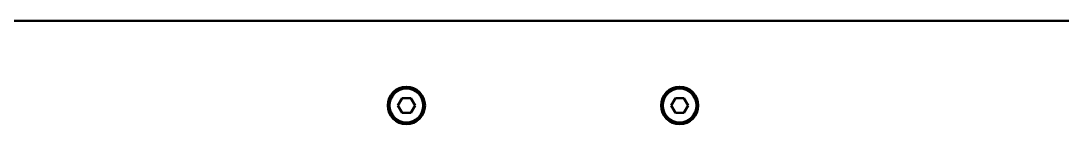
# Model space of a CAD drawing. Header units: millimetres. Extents: x 100 to 5488, y 100 to 4218.
# Drawn here: x 1976.5 to 2186.1, y 2336 to 2356.7 of the extents above; entities that cross this region are included whole.
import ezdxf

# ---------------------------------------------------------------- set-up
doc = ezdxf.new("R2010")
doc.units = ezdxf.units.MM
doc.header["$LTSCALE"] = 20
doc.layers.add('Visible (ANSI)', color=7, linetype='Continuous', lineweight=50)

msp = doc.modelspace()

# ---------------------------------------------------------------- linework, layer by layer
at = {"layer": 'Visible (ANSI)'}
for p, q in [((1605.613, 2356.741), (2557.613, 2356.741)), ((2053.247, 2341.241), (2052.381, 2339.741)), ((2052.381, 2339.741), (2053.247, 2338.241)), ((2053.247, 2341.241), (2054.979, 2341.241)), ((2055.845, 2339.741), (2054.979, 2341.241)), ((2054.979, 2338.241), (2055.845, 2339.741)), ((2108.247, 2341.241), (2107.381, 2339.741)), ((2107.381, 2339.741), (2108.247, 2338.241)), ((2108.247, 2341.241), (2109.979, 2341.241)), ((2110.845, 2339.741), (2109.979, 2341.241)), ((2109.979, 2338.241), (2110.845, 2339.741)), ((2054.979, 2338.241), (2053.247, 2338.241)), ((2109.979, 2338.241), (2108.247, 2338.241))]:
    msp.add_line(p, q, dxfattribs=at)
for centre, radius in [((2054.113, 2339.741), 3.75), ((2109.113, 2339.741), 3.75), ((2054.113, 2339.741), 3.4), ((2109.113, 2339.741), 3.4)]:
    msp.add_circle(centre, radius, dxfattribs=at)

doc.saveas('drawing.dxf')
